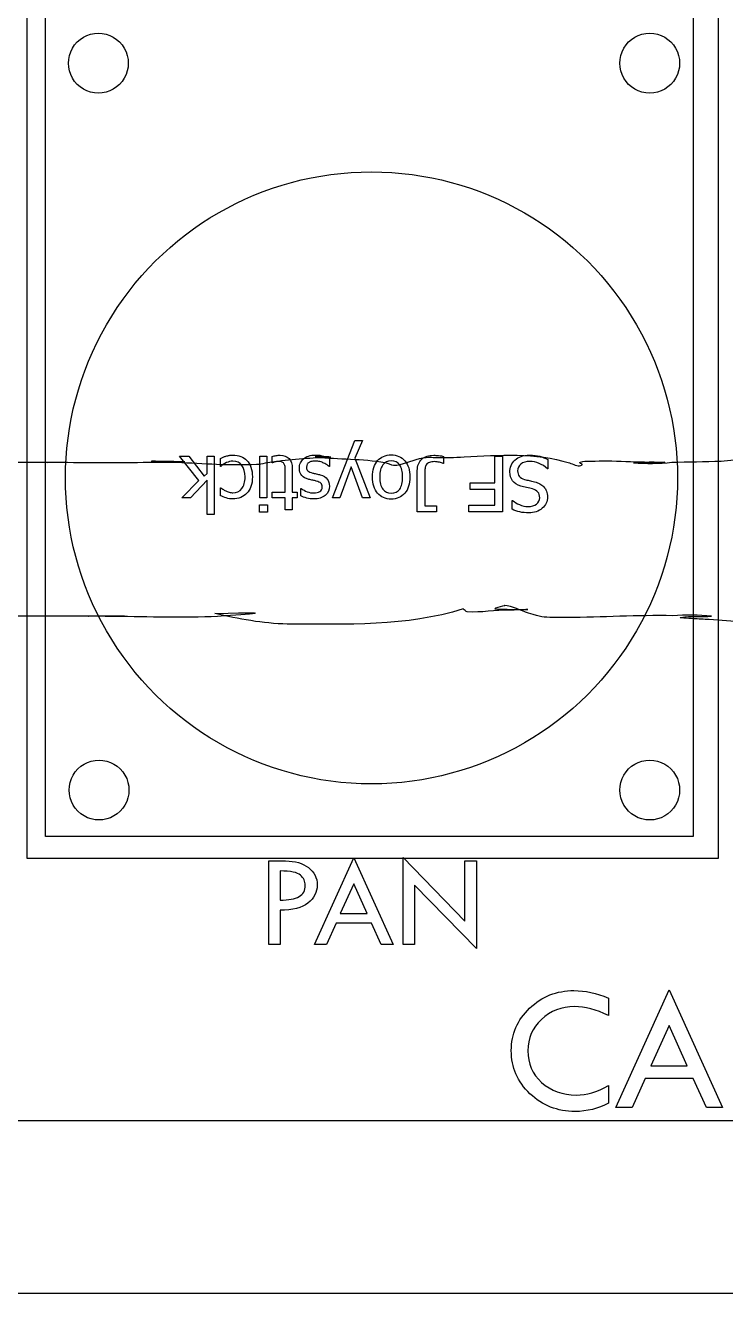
# Model space of a CAD drawing. Extents: x 0 to 339, y 0 to 211.
# Drawn here: x 156.1 to 181.84, y 0.13 to 46.75 of the extents above; entities that cross this region are included whole.
import ezdxf

# ---------------------------------------------------------------- set-up
doc = ezdxf.new("R2010")
doc.units = 0
doc.layers.add('Layer_1', color=7, linetype='CONTINUOUS')

msp = doc.modelspace()

# ---------------------------------------------------------------- linework, layer by layer
at = {"layer": 'Layer_1', "color": 6}
for p, q in [((156.16181, 16.128339), (156.16181, 47.878339)), ((181.561812, 47.878339), (181.561812, 16.128339)), ((167.384524, 29.381836), (168.212725, 31.488866)), ((168.212725, 31.488866), (168.489711, 31.488866)), ((168.489711, 31.488866), (168.214103, 30.846696)), ((161.762129, 30.921106), (162.102504, 30.921106)), ((162.480087, 30.025366), (161.762129, 30.921106)), ((162.102504, 30.921106), (162.677146, 30.178346)), ((162.779121, 30.277546), (162.779121, 30.921086)), ((162.779121, 30.921086), (163.038192, 30.921086)), ((163.038192, 30.921086), (163.038192, 28.776866)), ((163.272459, 30.543576), (163.272459, 30.834346)), ((163.727209, 30.955546), (163.727211, 30.955556)), ((164.719398, 30.921106), (164.978469, 30.921106)), ((164.719398, 29.381836), (164.719398, 30.921106)), ((164.978469, 30.921106), (164.978469, 29.381836)), ((165.174189, 30.674386), (165.174189, 30.907276)), ((165.460821, 30.951376), (165.460783, 30.951426)), ((166.772667, 30.958406), (166.772676, 30.958316)), ((167.283928, 30.828816), (167.283928, 30.538056)), ((168.214103, 30.846696), (168.773587, 29.381836)), ((171.47592, 30.910046), (171.47592, 30.649596)), ((173.361076, 29.933056), (173.361076, 30.921106)), ((173.361076, 30.921106), (173.633928, 30.921106)), ((173.633928, 30.921106), (173.633928, 28.869206)), ((174.633007, 30.958126), (174.633005, 30.958316)), ((175.306866, 30.798436), (175.306866, 30.456676)), ((163.287619, 30.543576), (163.272459, 30.543576)), ((165.189349, 30.674386), (165.174189, 30.674386)), ((165.650952, 29.596816), (165.650952, 30.328556)), ((165.910023, 30.449816), (165.910023, 29.596816)), ((167.283928, 30.538056), (167.270148, 30.538056)), ((168.073543, 30.521476), (167.65462, 29.381836)), ((168.493845, 29.381836), (168.073543, 30.521476)), ((170.507165, 28.869146), (170.507159, 30.387806)), ((171.47592, 30.649596), (171.46076, 30.649596)), ((175.306866, 30.456676), (175.287576, 30.456676)), ((161.847567, 29.381816), (162.480087, 30.025366)), ((162.779121, 30.032256), (162.170028, 29.381816)), ((162.677146, 30.178346), (162.779121, 30.277546)), ((162.779121, 28.776866), (162.779121, 30.032256)), ((168.860403, 30.152166), (168.860403, 30.152166)), ((169.127742, 30.152166), (169.127742, 30.152166)), ((170.780017, 30.284396), (170.780017, 29.086876)), ((172.446059, 29.690526), (172.446059, 29.933056)), ((172.446059, 29.933056), (173.361076, 29.933056)), ((162.170028, 29.381816), (161.847567, 29.381816)), ((163.272457, 29.464566), (163.272457, 29.755326)), ((163.272457, 29.755326), (163.287617, 29.755326)), ((164.978469, 29.381836), (164.719398, 29.381836)), ((165.174151, 29.381836), (165.174151, 29.596816)), ((165.174151, 29.596816), (165.650952, 29.596816)), ((165.650952, 29.381836), (165.174151, 29.381836)), ((165.650952, 28.939486), (165.650952, 29.381836)), ((165.910023, 29.596816), (166.085034, 29.596816)), ((166.085034, 29.381836), (165.910023, 29.381836)), ((165.910023, 29.381836), (165.910023, 28.939486)), ((166.085034, 29.596816), (166.085034, 29.381836)), ((166.22698, 29.456406), (166.22698, 29.733386)), ((166.22698, 29.733386), (166.24076, 29.733386)), ((167.65462, 29.381836), (167.384524, 29.381836)), ((168.773587, 29.381836), (168.493845, 29.381836)), ((173.361076, 29.690526), (172.446059, 29.690526)), ((173.361076, 29.111746), (173.361076, 29.690526)), ((164.701488, 29.124146), (164.996388, 29.124146)), ((164.701488, 28.855426), (164.701488, 29.124146)), ((164.996388, 29.124146), (164.996388, 28.855426)), ((165.910023, 28.939486), (165.650952, 28.939486)), ((170.780017, 29.086876), (171.214099, 29.086876)), ((171.214099, 29.086876), (171.214099, 28.869146)), ((172.406096, 29.111746), (173.361076, 29.111746)), ((172.406096, 28.869206), (172.406096, 29.111746)), ((173.990839, 28.964156), (173.990839, 29.290746)), ((173.990839, 29.290746), (174.011509, 29.290746)), ((163.038192, 28.776866), (162.779121, 28.776866)), ((164.996388, 28.855426), (164.701488, 28.855426)), ((171.214099, 28.869146), (170.507165, 28.869146)), ((173.633928, 28.869206), (172.406096, 28.869206)), ((181.561812, 16.128339), (156.16181, 16.128339)), ((238.4753, 6.478666), (122.48033, 6.478666))]:
    msp.add_line(p, q, dxfattribs=at)
at = {"layer": 'Layer_1', "color": 3}
for p, q in [((156.841216, 16.940312), (156.841216, 47.302584)), ((180.649512, 47.302584), (180.649512, 16.940312)), ((180.649512, 16.940312), (156.841216, 16.940312))]:
    msp.add_line(p, q, dxfattribs=at)
at = {"layer": 'Layer_1', "color": 1}
for p, q in [((158.782319, 46.462436), (158.782319, 46.462436)), ((179.051289, 46.462436), (179.051289, 46.462436)), ((168.822309, 41.369366), (168.822309, 41.369366)), ((158.805939, 19.744256), (158.805939, 19.744256)), ((179.051289, 19.744256), (179.051289, 19.744256))]:
    msp.add_line(p, q, dxfattribs=at)
at = {"layer": 'Layer_1', "color": 7}
for p, q in [((165.04551, 16.036881), (165.66287, 16.036881)), ((165.04551, 12.964541), (165.04551, 16.036881)), ((166.73361, 12.964541), (168.1709, 16.155041)), ((168.1709, 16.155041), (169.62267, 12.964541)), ((169.98681, 16.159871), (172.25851, 13.823061)), ((169.98681, 12.964541), (169.98681, 16.159871)), ((172.25851, 13.823061), (172.25851, 16.036881)), ((172.25851, 16.036881), (172.67812, 16.036881)), ((172.67812, 16.036881), (172.67812, 12.822261)), ((165.4603, 15.670321), (165.4603, 14.594761)), ((165.4603, 15.670321), (165.4603, 15.670321)), ((168.1709, 15.192831), (167.67653, 14.100391)), ((168.66527, 14.100391), (168.1709, 15.192831)), ((172.67812, 12.822261), (170.40643, 15.147011)), ((170.40643, 15.147011), (170.40643, 12.964541)), ((165.4603, 14.228201), (165.4603, 12.964541)), ((167.67653, 14.100391), (168.66527, 14.100391)), ((167.51978, 13.750711), (167.1701, 12.964541)), ((168.82444, 13.750711), (167.51978, 13.750711)), ((169.18376, 12.964541), (168.82444, 13.750711)), ((165.4603, 12.964541), (165.04551, 12.964541)), ((167.1701, 12.964541), (166.73361, 12.964541)), ((169.62267, 12.964541), (169.18376, 12.964541)), ((170.40643, 12.964541), (169.98681, 12.964541)), ((177.81141, 6.969151), (179.76202, 11.299121)), ((179.76202, 11.299121), (181.73227, 6.969151)), ((177.53322, 10.998021), (177.53322, 10.353271)), ((177.53322, 10.998021), (177.53322, 10.998021)), ((179.76202, 9.993251), (179.09109, 8.510661)), ((180.43296, 8.510661), (179.76202, 9.993251)), ((179.09109, 8.510661), (180.43296, 8.510661)), ((178.87836, 8.036101), (178.4038, 6.969151)), ((180.64896, 8.036101), (178.87836, 8.036101)), ((181.13662, 6.969151), (180.64896, 8.036101)), ((177.53322, 7.780811), (177.53322, 7.129521)), ((178.4038, 6.969151), (177.81141, 6.969151)), ((181.73227, 6.969151), (181.13662, 6.969151)), ((338.58731, 0.132278), (0.13229, 0.132278))]:
    msp.add_line(p, q, dxfattribs=at)
at = {"layer": 'Layer_1', "color": 1}
for points in [[(157.829689, 45.912446), (158.026189, 46.252776), (158.389329, 46.462436), (158.782319, 46.462436)], [(158.782319, 46.462436), (159.175319, 46.462436), (159.538459, 46.252776), (159.734949, 45.912446)], [(178.098659, 45.912446), (178.295159, 46.252776), (178.658299, 46.462436), (179.051289, 46.462436)], [(179.051289, 46.462436), (179.444279, 46.462436), (179.807429, 46.252776), (180.003919, 45.912446)], [(157.829689, 44.812436), (157.633199, 45.152776), (157.633199, 45.572106), (157.829689, 45.912446)], [(159.734949, 45.912446), (159.931449, 45.572106), (159.931449, 45.152776), (159.734949, 44.812436)], [(178.098659, 44.812436), (177.902169, 45.152776), (177.902169, 45.572106), (178.098659, 45.912446)], [(180.003919, 45.912446), (180.200419, 45.572106), (180.200419, 45.152776), (180.003919, 44.812436)], [(158.782319, 44.262446), (158.389329, 44.262446), (158.026189, 44.472106), (157.829689, 44.812436)], [(159.734949, 44.812436), (159.538459, 44.472106), (159.175319, 44.262446), (158.782319, 44.262446)], [(179.051289, 44.262446), (178.658299, 44.262446), (178.295159, 44.472106), (178.098659, 44.812436)], [(180.003919, 44.812436), (179.807429, 44.472106), (179.444279, 44.262446), (179.051289, 44.262446)], [(159.079529, 35.744376), (161.089139, 39.225126), (164.803069, 41.369366), (168.822309, 41.369366)], [(168.822309, 41.369366), (172.841549, 41.369366), (176.555479, 39.225126), (178.565099, 35.744376)], [(159.079529, 24.494376), (157.069909, 27.975126), (157.069909, 32.263626), (159.079529, 35.744376)], [(178.565099, 35.744376), (180.574719, 32.263626), (180.574719, 27.975126), (178.565099, 24.494376)], [(168.822309, 18.869386), (164.803069, 18.869386), (161.089139, 21.013616), (159.079529, 24.494376)], [(178.565099, 24.494376), (176.555479, 21.013616), (172.841549, 18.869386), (168.822309, 18.869386)], [(157.853319, 19.194236), (158.049809, 19.534576), (158.412949, 19.744256), (158.805939, 19.744256)], [(158.805939, 19.744256), (159.198929, 19.744256), (159.562079, 19.534576), (159.758569, 19.194236)], [(178.098659, 19.194236), (178.295159, 19.534576), (178.658299, 19.744256), (179.051289, 19.744256)], [(179.051289, 19.744256), (179.444279, 19.744256), (179.807429, 19.534576), (180.003919, 19.194236)], [(157.853319, 18.094246), (157.656819, 18.434586), (157.656819, 18.853906), (157.853319, 19.194236)], [(159.758569, 19.194236), (159.955069, 18.853906), (159.955069, 18.434586), (159.758569, 18.094246)], [(178.098659, 18.094246), (177.902169, 18.434586), (177.902169, 18.853906), (178.098659, 19.194236)], [(180.003919, 19.194236), (180.200419, 18.853906), (180.200419, 18.434586), (180.003919, 18.094246)], [(158.805939, 17.544246), (158.412949, 17.544246), (158.049809, 17.753906), (157.853319, 18.094246)], [(159.758569, 18.094246), (159.562079, 17.753906), (159.198929, 17.544246), (158.805939, 17.544246)], [(179.051289, 17.544246), (178.658299, 17.544246), (178.295159, 17.753906), (178.098659, 18.094246)], [(180.003919, 18.094246), (179.807429, 17.753906), (179.444279, 17.544246), (179.051289, 17.544246)]]:
    msp.add_open_spline(points, degree=3, dxfattribs=at)
at = {"layer": 'Layer_1', "color": 6}
for points in [[(163.272459, 30.834346), (163.298179, 30.846279), (163.330332, 30.860979), (163.368919, 30.878446)], [(163.368919, 30.878446), (163.407505, 30.894979), (163.442416, 30.907379), (163.47365, 30.915646)], [(163.47365, 30.915646), (163.51775, 30.928513), (163.557254, 30.938146), (163.592162, 30.944546)], [(163.592162, 30.944546), (163.627068, 30.951879), (163.672084, 30.955546), (163.727209, 30.955546)], [(163.727211, 30.955556), (163.832861, 30.955556), (163.929783, 30.939489), (164.017977, 30.907356)], [(164.017977, 30.907356), (164.106171, 30.874289), (164.181964, 30.824679), (164.245354, 30.758526)], [(165.174189, 30.907276), (165.222882, 30.921076), (165.272491, 30.931643), (165.323017, 30.938976)], [(165.323017, 30.938976), (165.372623, 30.947243), (165.418558, 30.951376), (165.460821, 30.951376)], [(165.460783, 30.951426), (165.602261, 30.951426), (165.712504, 30.911463), (165.791512, 30.831536)], [(165.791512, 30.831536), (165.870519, 30.750689), (165.910023, 30.623449), (165.910023, 30.449816)], [(166.210427, 30.666296), (166.236147, 30.725096), (166.274272, 30.775623), (166.324804, 30.817876)], [(166.324804, 30.817876), (166.379924, 30.863809), (166.442395, 30.898719), (166.512217, 30.922606)], [(166.512217, 30.922606), (166.581119, 30.946473), (166.667935, 30.958406), (166.772667, 30.958406)], [(166.772676, 30.958316), (166.875569, 30.958316), (166.972032, 30.944549), (167.062064, 30.917016)], [(167.062064, 30.917016), (167.151176, 30.889483), (167.225131, 30.860083), (167.283928, 30.828816)], [(169.047816, 30.752986), (169.172758, 30.893546), (169.339041, 30.963826), (169.546666, 30.963826)], [(169.546666, 30.963826), (169.760721, 30.963826), (169.929301, 30.891249), (170.052406, 30.746096)], [(170.507159, 30.387806), (170.507159, 30.567873), (170.56228, 30.706596), (170.672524, 30.803976)], [(170.672524, 30.803976), (170.781848, 30.901356), (170.928838, 30.950046), (171.113496, 30.950046)], [(171.113496, 30.950046), (171.157596, 30.950046), (171.216851, 30.945913), (171.291263, 30.937646)], [(171.291263, 30.937646), (171.364758, 30.930313), (171.42631, 30.921113), (171.47592, 30.910046)], [(173.960525, 30.573686), (173.992678, 30.651773), (174.038153, 30.717919), (174.09695, 30.772126)], [(174.09695, 30.772126), (174.163096, 30.831859), (174.23797, 30.877793), (174.321571, 30.909926)], [(174.321571, 30.909926), (174.404253, 30.942059), (174.508065, 30.958126), (174.633007, 30.958126)], [(174.633005, 30.958316), (174.781833, 30.958316), (174.908612, 30.943149), (175.013344, 30.912816)], [(175.013344, 30.912816), (175.117156, 30.881549), (175.214996, 30.843423), (175.306866, 30.798436)], [(163.490191, 30.678626), (163.413939, 30.643693), (163.346415, 30.598676), (163.287619, 30.543576)], [(163.731347, 30.731026), (163.646827, 30.731026), (163.566442, 30.713559), (163.490191, 30.678626)], [(164.059321, 30.579446), (163.980313, 30.680499), (163.870988, 30.731026), (163.731347, 30.731026)], [(164.176454, 30.153636), (164.176454, 30.335536), (164.137409, 30.477473), (164.059321, 30.579446)], [(164.245354, 30.758526), (164.30874, 30.692393), (164.35789, 30.609253), (164.392804, 30.509106)], [(164.392804, 30.509106), (164.42771, 30.408053), (164.445164, 30.289543), (164.445164, 30.153576)], [(165.274789, 30.706086), (165.235282, 30.693219), (165.206802, 30.682653), (165.189349, 30.674386)], [(165.397434, 30.723986), (165.355174, 30.723986), (165.314292, 30.718019), (165.274789, 30.706086)], [(165.539372, 30.700586), (165.504458, 30.716186), (165.457146, 30.723986), (165.397434, 30.723986)], [(165.615162, 30.627586), (165.599542, 30.659719), (165.574278, 30.684053), (165.539372, 30.700586)], [(165.646852, 30.509076), (165.644118, 30.551343), (165.633555, 30.590846), (165.615162, 30.627586)], [(165.650952, 30.328556), (165.650952, 30.406643), (165.649585, 30.466816), (165.646852, 30.509076)], [(166.170467, 30.477506), (166.170467, 30.543639), (166.183787, 30.606569), (166.210427, 30.666296)], [(166.257287, 30.207406), (166.199407, 30.273539), (166.170467, 30.363573), (166.170467, 30.477506)], [(166.457108, 30.620756), (166.442408, 30.596889), (166.435058, 30.561059), (166.435058, 30.513266)], [(166.435058, 30.513266), (166.435058, 30.451733), (166.452054, 30.405339), (166.486048, 30.374086)], [(166.526008, 30.688256), (166.493854, 30.667123), (166.470888, 30.644623), (166.457108, 30.620756)], [(166.486048, 30.374086), (166.519121, 30.342886), (166.578377, 30.316719), (166.663815, 30.295586)], [(166.630739, 30.725456), (166.583885, 30.715323), (166.548975, 30.702923), (166.526008, 30.688256)], [(166.76303, 30.739256), (166.72169, 30.739256), (166.677593, 30.734656), (166.630739, 30.725456)], [(166.928395, 30.715856), (166.875108, 30.731456), (166.819986, 30.739256), (166.76303, 30.739256)], [(167.073089, 30.662056), (167.028989, 30.682256), (166.980757, 30.700189), (166.928395, 30.715856)], [(167.192978, 30.595956), (167.162658, 30.617089), (167.122695, 30.639123), (167.073089, 30.662056)], [(167.270148, 30.538056), (167.248101, 30.555523), (167.222378, 30.574823), (167.192978, 30.595956)], [(168.860403, 30.152166), (168.860403, 30.411233), (168.922874, 30.611506), (169.047816, 30.752986)], [(169.237985, 30.594516), (169.164489, 30.496216), (169.127742, 30.348766), (169.127742, 30.152166)], [(169.546666, 30.740586), (169.413455, 30.740586), (169.310561, 30.691896), (169.237985, 30.594516)], [(169.859481, 30.591756), (169.785985, 30.690976), (169.681714, 30.740586), (169.546666, 30.740586)], [(169.968346, 30.152166), (169.968346, 30.345093), (169.932057, 30.491623), (169.859481, 30.591756)], [(170.052406, 30.746096), (170.174592, 30.600023), (170.235685, 30.402046), (170.235685, 30.152166)], [(170.791037, 30.469056), (170.78369, 30.415789), (170.780017, 30.354236), (170.780017, 30.284396)], [(170.837887, 30.604096), (170.81308, 30.567363), (170.797463, 30.522349), (170.791037, 30.469056)], [(170.949508, 30.686796), (170.898981, 30.667529), (170.861774, 30.639963), (170.837887, 30.604096)], [(171.150702, 30.715696), (171.066182, 30.715696), (170.999117, 30.706063), (170.949508, 30.686796)], [(171.321579, 30.692296), (171.265539, 30.707896), (171.20858, 30.715696), (171.150702, 30.715696)], [(171.46076, 30.649596), (171.423093, 30.662463), (171.376699, 30.676696), (171.321579, 30.692296)], [(173.910915, 30.336666), (173.910915, 30.416586), (173.927451, 30.495593), (173.960525, 30.573686)], [(174.008755, 30.014196), (173.943528, 30.101476), (173.910915, 30.208966), (173.910915, 30.336666)], [(174.310547, 30.628936), (174.233377, 30.565536), (174.194792, 30.482393), (174.194792, 30.379506)], [(174.194792, 30.379506), (174.194792, 30.297746), (174.215002, 30.231143), (174.255422, 30.179696)], [(174.652301, 30.722636), (174.501635, 30.722636), (174.387717, 30.691403), (174.310547, 30.628936)], [(174.981652, 30.653736), (174.867734, 30.699669), (174.75795, 30.722636), (174.652301, 30.722636)], [(175.287576, 30.456676), (175.197544, 30.541196), (175.09557, 30.606883), (174.981652, 30.653736)], [(164.055186, 29.723686), (164.136031, 29.824739), (164.176454, 29.968056), (164.176454, 30.153636)], [(164.445164, 30.153576), (164.445164, 30.018523), (164.42725, 29.901846), (164.391424, 29.803546)], [(166.513603, 30.065466), (166.399685, 30.093933), (166.314246, 30.141246), (166.257287, 30.207406)], [(166.663809, 30.032366), (166.616035, 30.041566), (166.565967, 30.052599), (166.513603, 30.065466)], [(166.791966, 30.002066), (166.753379, 30.012199), (166.71066, 30.022299), (166.663809, 30.032366)], [(166.663815, 30.295586), (166.696888, 30.287319), (166.740066, 30.277686), (166.79335, 30.266686)], [(166.960087, 29.924866), (166.925173, 29.956133), (166.869133, 29.981866), (166.791966, 30.002066)], [(166.79335, 30.266686), (166.846636, 30.255686), (166.895786, 30.243753), (166.9408, 30.230886)], [(166.9408, 30.230886), (167.058392, 30.196886), (167.143831, 30.144519), (167.197115, 30.073786)], [(167.012457, 29.780176), (167.012457, 29.844509), (166.995, 29.892739), (166.960087, 29.924866)], [(167.197115, 30.073786), (167.250401, 30.002126), (167.277045, 29.915769), (167.277045, 29.814716)], [(169.047816, 29.552716), (168.922874, 29.694196), (168.860403, 29.894013), (168.860403, 30.152166)], [(169.127742, 30.152166), (169.127742, 29.952806), (169.16403, 29.804896), (169.236607, 29.708436)], [(169.859481, 29.708436), (169.932057, 29.804896), (169.968346, 29.952806), (169.968346, 30.152166)], [(170.235685, 30.152166), (170.235685, 29.894933), (170.172754, 29.695116), (170.046894, 29.552716)], [(174.318813, 29.818516), (174.177335, 29.861716), (174.073982, 29.926943), (174.008755, 30.014196)], [(174.255422, 30.179696), (174.295842, 30.128229), (174.36015, 30.090103), (174.448347, 30.065316)], [(174.448347, 30.065316), (174.51174, 30.046916), (174.569618, 30.031749), (174.62198, 30.019816)], [(174.62198, 30.019816), (174.674346, 30.007883), (174.740033, 29.991816), (174.819039, 29.971616)], [(174.819039, 29.971616), (174.889778, 29.953216), (174.953168, 29.929783), (175.009209, 29.901316)], [(175.009209, 29.901316), (175.065249, 29.872849), (175.114858, 29.835639), (175.158037, 29.789686)], [(163.483297, 29.381866), (163.404289, 29.405733), (163.334009, 29.433299), (163.272457, 29.464566)], [(163.287617, 29.755326), (163.30599, 29.739726), (163.329877, 29.721826), (163.359277, 29.701626)], [(163.359277, 29.701626), (163.387757, 29.681426), (163.422667, 29.660759), (163.464008, 29.639626)], [(163.464008, 29.639626), (163.499834, 29.621226), (163.542094, 29.605159), (163.590788, 29.591426)], [(163.727209, 29.346066), (163.642689, 29.346066), (163.561385, 29.357999), (163.483297, 29.381866)], [(163.590788, 29.591426), (163.639481, 29.577626), (163.686334, 29.570726), (163.731347, 29.570726)], [(164.019353, 29.401166), (163.928403, 29.364433), (163.831021, 29.346066), (163.727209, 29.346066)], [(163.731347, 29.570726), (163.865476, 29.570726), (163.973422, 29.621713), (164.055186, 29.723686)], [(164.245352, 29.555506), (164.184718, 29.488439), (164.109385, 29.436993), (164.019353, 29.401166)], [(164.391424, 29.803546), (164.354677, 29.705246), (164.305986, 29.622566), (164.245352, 29.555506)], [(166.44471, 29.376506), (166.358352, 29.397639), (166.285776, 29.424273), (166.22698, 29.456406)], [(166.24076, 29.733386), (166.306906, 29.681053), (166.380861, 29.639713), (166.462624, 29.609366)], [(166.702403, 29.344806), (166.616964, 29.344806), (166.531066, 29.355373), (166.44471, 29.376506)], [(166.462624, 29.609366), (166.543468, 29.579033), (166.625232, 29.563866), (166.707915, 29.563866)], [(167.119948, 29.475716), (167.015217, 29.388443), (166.876035, 29.344806), (166.702403, 29.344806)], [(166.707915, 29.563866), (166.793353, 29.563866), (166.86547, 29.581766), (166.924267, 29.617566)], [(166.924267, 29.617566), (166.98306, 29.653366), (167.012457, 29.707569), (167.012457, 29.780176)], [(167.277045, 29.814716), (167.277045, 29.675989), (167.224679, 29.562989), (167.119948, 29.475716)], [(169.546666, 29.339126), (169.339041, 29.339126), (169.172758, 29.410323), (169.047816, 29.552716)], [(169.236607, 29.708436), (169.309183, 29.611056), (169.412536, 29.562366), (169.546666, 29.562366)], [(169.546666, 29.562366), (169.681714, 29.562366), (169.785985, 29.611056), (169.859481, 29.708436)], [(170.046894, 29.552716), (169.920114, 29.410323), (169.753372, 29.339126), (169.546666, 29.339126)], [(174.526897, 29.764816), (174.443296, 29.784083), (174.373935, 29.801983), (174.318813, 29.818516)], [(174.739115, 29.711116), (174.681235, 29.726716), (174.610495, 29.744616), (174.526897, 29.764816)], [(174.938931, 29.598116), (174.892997, 29.649583), (174.826392, 29.687249), (174.739115, 29.711116)], [(174.890697, 29.157136), (174.968786, 29.215936), (175.007831, 29.293566), (175.007831, 29.390026)], [(175.007831, 29.390026), (175.007831, 29.477306), (174.984864, 29.546669), (174.938931, 29.598116)], [(175.291707, 29.418996), (175.291707, 29.252716), (175.226939, 29.113536), (175.097404, 29.001456)], [(175.158037, 29.789686), (175.200297, 29.744686), (175.23337, 29.691863), (175.257257, 29.631216)], [(175.257257, 29.631216), (175.280223, 29.569683), (175.291707, 29.498943), (175.291707, 29.418996)], [(174.276093, 28.866356), (174.173199, 28.889356), (174.078115, 28.921956), (173.990839, 28.964156)], [(174.011509, 29.290746), (174.076735, 29.231013), (174.160336, 29.179109), (174.262312, 29.135036)], [(174.262312, 29.135036), (174.364286, 29.090036), (174.471314, 29.067536), (174.583395, 29.067536)], [(174.583395, 29.067536), (174.710174, 29.067536), (174.812608, 29.097403), (174.890697, 29.157136)], [(175.097404, 29.001456), (174.967868, 28.888456), (174.802504, 28.831956), (174.60131, 28.831956)], [(174.60131, 28.831956), (174.486474, 28.831956), (174.378068, 28.843423), (174.276093, 28.866356)]]:
    msp.add_open_spline(points, degree=3, dxfattribs=at)
at = {"layer": 'Layer_1', "color": 3}
for points in [[(165.25648, 30.722871), (165.94557, 30.811871), (166.6389, 30.863051), (167.3333, 30.886671)], [(167.3333, 30.886671), (167.15181, 30.886781), (166.60841, 30.906471), (166.78885, 30.886941)], [(166.78885, 30.886941), (167.62687, 30.796441), (168.48454, 30.831641), (169.31853, 30.683451)], [(169.88175, 30.606251), (170.21152, 30.716721), (170.48607, 30.824401), (170.83684, 30.870981)], [(170.83684, 30.870981), (170.94953, 30.885981), (171.06416, 30.866981), (171.17784, 30.865981)], [(171.17784, 30.865981), (171.52753, 30.862981), (171.87733, 30.867981), (172.22658, 30.886781)], [(172.22658, 30.886781), (173.51879, 30.962581), (174.84479, 31.051931), (176.09729, 30.670151)], [(181.67149, 30.738801), (181.83091, 30.744801), (181.98854, 30.775601), (182.14763, 30.787601)], [(156.91211, 30.688981), (154.30569, 30.692981), (156.87851, 30.689771), (157.43689, 30.695981)], [(154.89674, 30.692981), (155.5686, 30.690981), (156.24026, 30.703081), (156.91211, 30.688981)], [(157.43689, 30.695981), (158.57702, 30.677781), (159.71734, 30.682881), (160.85735, 30.696511)], [(161.94084, 30.709511), (159.69151, 30.756611), (161.18425, 30.705511), (161.67013, 30.695711)], [(160.85735, 30.696511), (161.18103, 30.697511), (161.24307, 30.697301), (161.56842, 30.702511)], [(161.56842, 30.702511), (161.69256, 30.704511), (162.06497, 30.706511), (161.94084, 30.709511)], [(161.67013, 30.695711), (162.64477, 30.651911), (163.6153, 30.570751), (164.59336, 30.620011)], [(164.59336, 30.620011), (164.81696, 30.638011), (165.03297, 30.694011), (165.25648, 30.722871)], [(169.31853, 30.683451), (169.42651, 30.664251), (169.52413, 30.600851), (169.63279, 30.585951)], [(169.63279, 30.585951), (169.71529, 30.574651), (169.79876, 30.599451), (169.88175, 30.606251)], [(176.09729, 30.670151), (176.23678, 30.628551), (176.39147, 30.515551), (176.52373, 30.576351)], [(176.52373, 30.576351), (176.69105, 30.653251), (176.28506, 30.656651), (176.59823, 30.720611)], [(176.59823, 30.720611), (176.70718, 30.742811), (177.39967, 30.741711), (177.48626, 30.742311)], [(177.48626, 30.742311), (177.94311, 30.738311), (178.39727, 30.716211), (178.85359, 30.703311)], [(178.45104, 30.673601), (178.92186, 30.649801), (179.39597, 30.630001), (179.8644, 30.697601)], [(179.57732, 30.689301), (179.20214, 30.674801), (178.82647, 30.678901), (178.45104, 30.673601)], [(178.85359, 30.703311), (178.97478, 30.700311), (179.09609, 30.705311), (179.21731, 30.703301)], [(179.21731, 30.703301), (179.33738, 30.701301), (179.69733, 30.694301), (179.57732, 30.689301)], [(179.8644, 30.697601), (180.46677, 30.711301), (181.06944, 30.715101), (181.67149, 30.738801)], [(163.0677, 25.135151), (165.96936, 25.220751), (163.81504, 25.060851), (163.1627, 25.023641)], [(172.19757, 25.303471), (170.09584, 24.646011), (167.90366, 24.736991), (165.72786, 24.747201)], [(172.34108, 25.195891), (172.29058, 25.200891), (172.23164, 25.268891), (172.19757, 25.303471)], [(173.88898, 25.256291), (173.37687, 25.279391), (172.85222, 25.149791), (172.34108, 25.195891)], [(173.69862, 25.422071), (173.86248, 25.449471), (173.24782, 25.309001), (173.36826, 25.300791)], [(173.36826, 25.300791), (173.77681, 25.272991), (175.21433, 25.297791), (174.23864, 25.265291)], [(174.59267, 25.149671), (174.30352, 25.238771), (174.00642, 25.412521), (173.69862, 25.422071)], [(174.23864, 25.265291), (174.12211, 25.261291), (174.00553, 25.259291), (173.88898, 25.256291)], [(158.89807, 25.029741), (157.75268, 25.032741), (156.60756, 25.033741), (155.46203, 25.035741)], [(158.72485, 25.038441), (158.62325, 25.040441), (158.3184, 25.041441), (158.42002, 25.041441)], [(158.42002, 25.041441), (160.7165, 25.047441), (159.39622, 25.038441), (158.89807, 25.029741)], [(159.38742, 25.027641), (158.68564, 25.029641), (159.38242, 25.024641), (158.72485, 25.038441)], [(163.1627, 25.023641), (161.90503, 24.962741), (160.64568, 25.013641), (159.38742, 25.027641)], [(165.72786, 24.747201), (164.82279, 24.758601), (163.94269, 24.936131), (163.0677, 25.135151)], [(175.54118, 24.986921), (175.0616, 24.998921), (175.10759, 24.990921), (174.59267, 25.149671)], [(176.00873, 24.983921), (175.85288, 24.984921), (175.69698, 24.983391), (175.54118, 24.986921)], [(179.89849, 25.050821), (178.60042, 25.077321), (177.30578, 24.993721), (176.00873, 24.983921)], [(181.32458, 25.033121), (180.85158, 25.097221), (180.37341, 25.075521), (179.89849, 25.050821)], [(180.64194, 24.943321), (180.49294, 24.955421), (180.04796, 24.973021), (180.19617, 24.992521)], [(180.19617, 24.992521), (180.56933, 25.041621), (180.94844, 25.019621), (181.32458, 25.033121)], [(181.24024, 24.907721), (181.04092, 24.921321), (180.84107, 24.927121), (180.64194, 24.943321)], [(183.76938, 24.819821), (182.9243, 24.785821), (182.08214, 24.850221), (181.24024, 24.907721)]]:
    msp.add_open_spline(points, degree=3, dxfattribs=at)
at = {"layer": 'Layer_1', "color": 7}
for points in [[(165.66287, 16.036881), (166.011743, 16.036881), (166.293093, 15.954888), (166.50692, 15.790901)], [(166.21512, 15.513571), (166.100973, 15.618071), (165.849367, 15.670321), (165.4603, 15.670321)], [(166.38875, 15.142191), (166.38875, 15.285278), (166.330873, 15.409071), (166.21512, 15.513571)], [(166.50692, 15.790901), (166.720747, 15.626914), (166.82766, 15.413891), (166.82766, 15.151831)], [(166.15966, 14.727401), (166.312387, 14.814214), (166.38875, 14.952478), (166.38875, 15.142191)], [(166.82766, 15.151831), (166.82766, 14.888171), (166.714317, 14.667111), (166.48763, 14.488651)], [(165.4603, 14.594761), (165.775413, 14.598094), (166.008533, 14.642308), (166.15966, 14.727401)], [(166.48763, 14.488651), (166.26255, 14.310198), (165.920107, 14.223381), (165.4603, 14.228201)], [(174.63676, 10.624911), (175.088407, 11.056924), (175.631697, 11.272931), (176.26663, 11.272931)], [(176.26663, 11.272931), (176.674643, 11.272931), (177.09684, 11.181294), (177.53322, 10.998021)], [(173.96255, 9.067041), (173.96255, 9.673608), (174.187287, 10.192898), (174.63676, 10.624911)], [(176.29281, 10.683821), (175.80843, 10.683821), (175.400417, 10.526724), (175.06877, 10.212531)], [(177.53322, 10.353271), (177.083747, 10.573638), (176.670277, 10.683821), (176.29281, 10.683821)], [(175.06877, 10.212531), (174.737123, 9.900524), (174.5713, 9.516511), (174.5713, 9.060491)], [(174.64985, 7.482991), (174.19165, 7.921551), (173.96255, 8.449568), (173.96255, 9.067041)], [(174.5713, 9.060491), (174.5713, 8.595751), (174.740397, 8.207374), (175.07859, 7.895361)], [(176.3059, 6.828421), (175.66006, 6.828421), (175.108043, 7.046611), (174.64985, 7.482991)], [(175.07859, 7.895361), (175.418963, 7.585534), (175.844433, 7.430621), (176.355, 7.430621)], [(176.355, 7.430621), (176.72592, 7.430621), (177.11866, 7.547351), (177.53322, 7.780811)], [(177.53322, 7.129521), (177.155753, 6.928788), (176.746647, 6.828421), (176.3059, 6.828421)]]:
    msp.add_open_spline(points, degree=3, dxfattribs=at)

doc.saveas('drawing.dxf')
